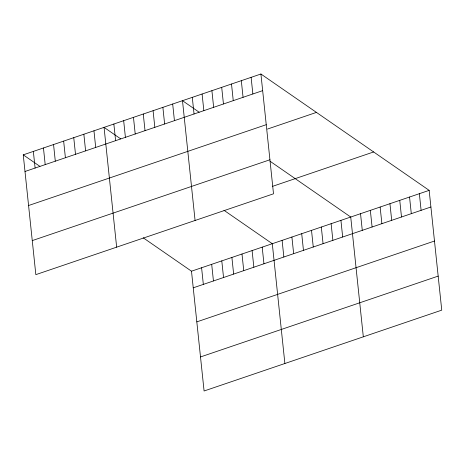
<?xml version="1.0" encoding="UTF-8"?>
<svg xmlns="http://www.w3.org/2000/svg" width="465" height="465" viewBox="0 0 465 465"><rect width="100%" height="100%" fill="white"/><g stroke="black" fill="none" stroke-linecap="round" stroke-linejoin="round"><path stroke-width="0.7" d="M260.917 74.011L273.507 193.806L35.84 274.641L23.25 154.851L260.917 74.011L429.16 190.359L441.75 310.149L204.083 390.989L191.493 271.194L143.191 237.789M25 171.486L262.667 90.646M28.574 205.524L266.247 124.69M267.422 129.078L316.438 112.408M32.265 240.603L269.933 159.768M272.333 186.419L373.639 151.962M191.493 271.194L429.16 190.359M193.237 287.829L430.91 206.995M196.817 321.873L434.484 241.033M200.502 356.946L438.17 276.111M199.142 112.205L182.489 100.69L195.079 220.486M270.043 161.233L350.726 217.033L363.322 336.829M120.714 138.884L104.055 127.364L116.651 247.159M223.996 210.308L272.298 243.707L284.888 363.502M23.25 154.851L39.909 166.365M419.354 193.69L421.104 210.325M409.549 197.026L411.298 213.662M399.749 200.363L401.498 216.998M389.943 203.693L391.693 220.329M380.138 207.03L381.887 223.665M370.338 210.366L372.087 227.001M360.532 213.697L362.281 230.332M340.926 220.369L342.676 237.005M331.121 223.7L332.87 240.335M321.315 227.036L323.065 243.672M311.515 230.373L313.259 247.008M301.709 233.703L303.459 250.339M291.904 237.04L293.653 253.675M282.104 240.376L283.848 257.011M251.112 77.347L252.861 93.982M262.196 247.142L263.946 263.777M241.312 80.683L243.061 97.319M252.094 250.577L253.844 267.212M231.506 84.014L233.256 100.649M241.998 254.012L243.741 270.653M221.7 87.35L223.45 103.986M231.895 257.447L233.645 274.088M211.901 90.687L213.65 107.322M221.793 260.888L223.543 277.524M202.095 94.017L203.844 110.653M211.691 264.323L213.441 280.959M192.289 97.354L194.039 113.989M201.589 267.759L203.339 284.394M172.684 104.021L174.433 120.656M162.878 107.357L164.627 123.992M153.078 110.693L154.828 127.329M143.272 114.024L145.022 130.665M133.467 117.36L135.216 133.996M123.667 120.697L125.41 137.332M113.861 124.027L115.611 140.668M93.959 130.799L95.703 147.434M83.857 134.234L85.607 150.869M73.755 137.669L75.504 154.304M63.653 141.104L65.402 157.74M53.551 144.539L55.3 161.175M43.454 147.975L45.198 164.616M33.352 151.41L35.102 168.051"/></g></svg>
